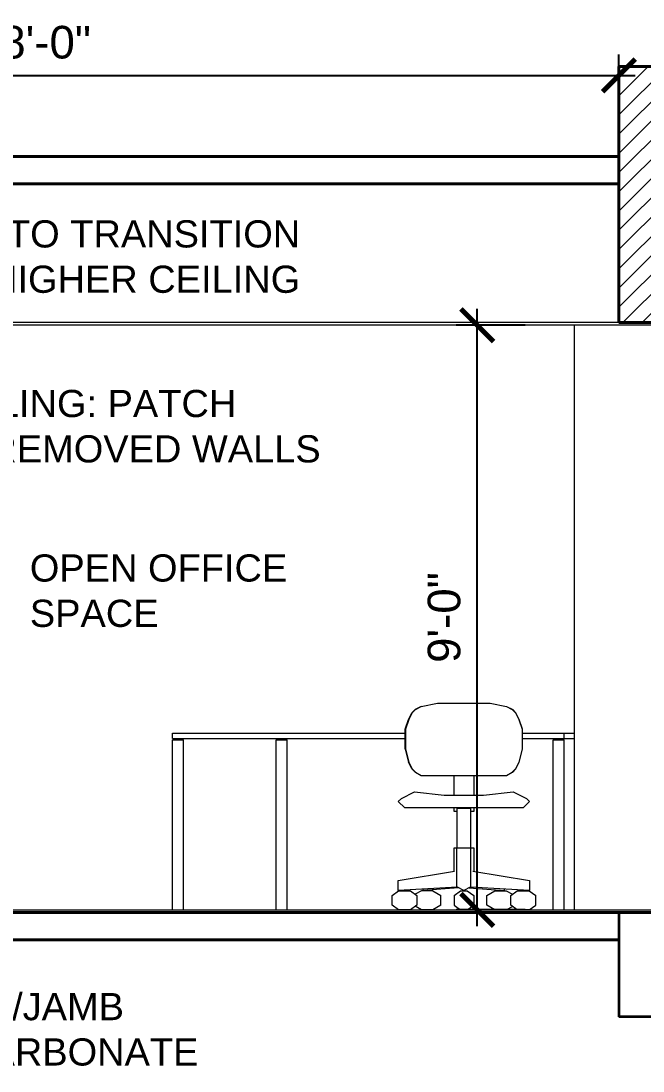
# Model space of a CAD drawing. Extents: x 65572 to 72871, y 30718 to 33858.
# Drawn here: x 66401.2 to 66515.6, y 33387 to 33580 of the extents above; entities that cross this region are included whole.
import ezdxf

# ---------------------------------------------------------------- set-up
doc = ezdxf.new("R2010")
doc.units = 0
doc.header["$LTSCALE"] = 0.5
doc.header["$MEASUREMENT"] = 0
doc.layers.get('0').update_dxf_attribs({"color": 20, "linetype": 'CONTINUOUS'})
doc.layers.get('DEFPOINTS').update_dxf_attribs({"linetype": 'CONTINUOUS', "lineweight": 5})
doc.layers.add('_KTI_CONTROL', color=7, linetype='CONTINUOUS')
for name, color, linetype, lineweight in [('Annotations', 40, 'CONTINUOUS', 5), ('Drywalls', 7, 'CONTINUOUS', 20), ('Framing', 142, 'CONTINUOUS', 13), ('Hatches', 8, 'CONTINUOUS', 5), ('Layout', 154, 'CONTINUOUS', 5), ('Structure', 7, 'CONTINUOUS', 40), ('Viewed', 150, 'CONTINUOUS', 9), ('Walls', 7, 'CONTINUOUS', 35)]:
    doc.layers.add(name, color=color, linetype=linetype, lineweight=lineweight)
doc.styles.get("Standard").update_dxf_attribs({"font": 'arial.ttf'})
doc.dimstyles.new('ARCH', dxfattribs={"dimscale": 96, "dimtxt": 0.0625, "dimasz": 0.0625, "dimexe": 0.04, "dimexo": 0.09375, "dimgap": 0.03125, "dimtad": 1, "dimdec": 0, "dimrnd": 0.0625, "dimzin": 3, "dimdsep": 46, "dimlunit": 4, "dimtxsty": 'Standard', "dimblk1": 'ARCHTICK', "dimblk2": 'ARCHTICK', "dimsah": 1, "dimcen": 0, "dimdle": 0.03125, "dimclrd": 256, "dimclre": 256, "dimclrt": 256, "dimazin": 0, "dimtfac": 1, "dimtdec": 0, "dimtmove": 2, "dimatfit": 3, "dimldrblk": 'OBLIQUE', "dimfxl": 0.3, "dimfxlon": 1, "dimfrac": 2, "dimarcsym": 0})

# ---------------------------------------------------------------- blocks, each defined once
blk = doc.blocks.new('12fstg01')
at = {"color": 0, "linetype": 'ByBlock'}
for p, q in [((-0.2014, 0.7609), (-0.1888, 0.7736)), ((-0.1871, 0.7736), (-0.1998, 0.7609)), ((-0.1651, 0.7862), (-0.1888, 0.7736)), ((-0.1888, 0.7736), (-0.1871, 0.7736)), ((-0.1871, 0.7736), (-0.1651, 0.7862)), ((-0.1651, 0.7862), (-0.1016, 0.799)), ((-0.1016, 0.799), (0.1016, 0.799)), ((0.1016, 0.799), (0.1651, 0.7862)), ((0.1651, 0.7862), (0.1871, 0.7736)), ((0.1651, 0.7862), (0.1886, 0.7736)), ((0.1871, 0.7736), (0.1886, 0.7736)), ((0.1871, 0.7736), (0.1998, 0.7609)), ((0.1886, 0.7736), (0.2014, 0.7609)), ((-0.2268, 0.6974), (-0.2141, 0.7355)), ((-0.2126, 0.7355), (-0.2252, 0.6974)), ((-0.2141, 0.7355), (-0.2014, 0.7609)), ((-0.1998, 0.7609), (-0.2126, 0.7355)), ((0.1998, 0.7609), (0.2124, 0.7355)), ((0.2141, 0.7355), (0.2014, 0.7609)), ((0.2124, 0.7355), (0.2252, 0.6974)), ((0.2268, 0.6974), (0.2141, 0.7355)), ((-0.2268, 0.6212), (-0.2268, 0.6974)), ((-0.2252, 0.6974), (-0.2252, 0.6212)), ((0.2252, 0.6974), (0.2252, 0.6212)), ((0.2268, 0.6212), (0.2268, 0.6974)), ((-0.2268, 0.6212), (-0.2141, 0.5703)), ((-0.2252, 0.6212), (-0.2126, 0.5703)), ((0.2252, 0.6212), (0.2124, 0.5703)), ((0.2141, 0.5703), (0.2268, 0.6212)), ((-0.2014, 0.545), (-0.2141, 0.5703)), ((-0.2126, 0.5703), (-0.1998, 0.545)), ((0.2124, 0.5703), (0.1998, 0.545)), ((0.2014, 0.545), (0.2141, 0.5703)), ((-0.2014, 0.545), (-0.1888, 0.5322)), ((-0.1998, 0.545), (-0.1871, 0.5322)), ((-0.1888, 0.5322), (-0.1871, 0.5322)), ((-0.1871, 0.5322), (-0.1651, 0.5196)), ((0.1651, 0.5196), (0.1871, 0.5322)), ((0.1998, 0.545), (0.1871, 0.5322)), ((0.1871, 0.5322), (0.1886, 0.5322)), ((0.1886, 0.5322), (0.2014, 0.545)), ((-0.1651, 0.5196), (0.1651, 0.5196)), ((-0.0381, 0.4434), (-0.0381, 0.5196)), ((0.0381, 0.5196), (0.0381, 0.4434)), ((-0.2414, 0.4307), (-0.1906, 0.456)), ((-0.1906, 0.456), (-0.0763, 0.4434)), ((0.0761, 0.4434), (0.1904, 0.456)), ((0.1904, 0.456), (0.2414, 0.4307)), ((-0.2541, 0.4181), (-0.2414, 0.4307)), ((-0.2286, 0.3947), (-0.2541, 0.4181)), ((-0.0763, 0.4434), (0.0761, 0.4434)), ((0.2539, 0.4181), (0.2286, 0.3947)), ((0.2414, 0.4307), (0.2539, 0.4181)), ((0.2286, 0.3947), (-0.2286, 0.3947)), ((-0.0381, 0.3798), (-0.0381, 0.3947)), ((-0.0255, 0.3798), (-0.0381, 0.3798)), ((-0.0255, 0.2402), (-0.0255, 0.3926)), ((-0.0255, 0.3926), (0.0253, 0.3926)), ((0.0253, 0.3926), (0.0253, 0.2402)), ((0.0381, 0.3798), (0.0253, 0.3798)), ((0.0381, 0.3947), (0.0381, 0.3798)), ((-0.0381, 0.2402), (0.0381, 0.2402)), ((-0.0381, 0.149), (-0.0381, 0.2402)), ((-0.027, 0.0888), (-0.027, 0.2402)), ((0.027, 0.0888), (0.027, 0.2402)), ((0.0381, 0.2402), (0.0381, 0.1489)), ((-0.2537, 0.1132), (-0.0368, 0.1492)), ((0.0352, 0.1494), (0.2537, 0.1132)), ((-0.2537, 0.0751), (-0.2537, 0.1132)), ((-0.0246, 0.0873), (-0.2537, 0.0751)), ((-0.0213, 0.0856), (-0.1568, 0.0751)), ((0, 0.0751), (-0.0246, 0.0873)), ((0.0244, 0.0873), (0, 0.0751)), ((0.021, 0.0856), (0.1568, 0.0751)), ((0.2537, 0.0751), (0.0244, 0.0873)), ((0.2537, 0.1132), (0.2537, 0.0751)), ((-0.2775, 0.056), (-0.2526, 0.074)), ((-0.2775, 0.0179), (-0.2775, 0.056)), ((-0.2526, 0.074), (-0.2065, 0.074)), ((-0.2065, 0.074), (-0.1816, 0.056)), ((-0.164, 0.074), (-0.1877, 0.0603)), ((-0.1816, 0.056), (-0.1816, 0.0179)), ((-0.1197, 0.074), (-0.164, 0.074)), ((-0.1568, 0.0751), (-0.1568, 0.0802)), ((-0.1197, 0.074), (-0.0886, 0.056)), ((-0.0886, 0.0179), (-0.0886, 0.056)), ((-0.0381, 0.056), (-0.0127, 0.074)), ((-0.0381, 0.056), (-0.0381, 0.0179)), ((-0.0127, 0.074), (0.0127, 0.074)), ((0.0127, 0.074), (0.0381, 0.056)), ((0.0381, 0.056), (0.0381, 0.0179)), ((0.0886, 0.056), (0.1197, 0.074)), ((0.0886, 0.0179), (0.0886, 0.056)), ((0.1197, 0.074), (0.164, 0.074)), ((0.1568, 0.0751), (0.1568, 0.0802)), ((0.164, 0.074), (0.1874, 0.0603)), ((0.1814, 0.056), (0.2063, 0.074)), ((0.1814, 0.0179), (0.1814, 0.056)), ((0.2063, 0.074), (0.2526, 0.074)), ((0.2526, 0.074), (0.2775, 0.056)), ((0.2775, 0.0179), (0.2775, 0.056)), ((-0.2526, 0), (-0.2775, 0.0179)), ((-0.2065, 0), (-0.2526, 0)), ((-0.1816, 0.0179), (-0.2065, 0)), ((-0.164, 0), (-0.1877, 0.0136)), ((-0.1197, 0), (-0.164, 0)), ((-0.0886, 0.0179), (-0.1197, 0)), ((-0.0381, 0.0179), (-0.0127, 0)), ((-0.0127, 0), (0.0127, 0)), ((0.0127, 0), (0.0381, 0.0179)), ((0.1197, 0), (0.0886, 0.0179)), ((0.1197, 0), (0.164, 0)), ((0.164, 0), (0.1874, 0.0135)), ((0.2063, 0), (0.1814, 0.0179)), ((0.2526, 0), (0.2063, 0)), ((0.2526, 0), (0.2775, 0.0179))]:
    blk.add_line(p, q, dxfattribs=at)
at = {"layer": '_KTI_CONTROL'}
blk.add_polyline3d([(0, 0, 0), (0, 0, 0)], dxfattribs=at)
blk.add_polyline3d([(0, 0, 0), (0, 0, 0)], dxfattribs=at)
blk = doc.blocks.new('_ArchTick')
at = {"const_width": 0.15}
blk.add_lwpolyline([(-0.5, -0.5), (0.5, 0.5)], dxfattribs=at)
blk = doc.blocks.new('*D83')
at = {"layer": 'Annotations', "linetype": 'ByBlock', "lineweight": -2}
for p, q in [((66295.62, 33559.06), (66295.62, 33573.83)), ((66511.12, 33564.06), (66511.12, 33573.83)), ((66292.62, 33569.99), (66514.12, 33569.99))]:
    blk.add_line(p, q, dxfattribs=at)
at = {"layer": 'DEFPOINTS', "color": 0}
for p in [(66511.12, 33569.99), (66511.12, 33555.06), (66295.62, 33550.06)]:
    blk.add_point(p, dxfattribs=at)
at = {"layer": 'Annotations', "lineweight": -2, "xscale": 6, "yscale": 6, "zscale": 6, "rotation": 180}
blk.add_blockref('_ArchTick', (66295.62, 33569.99), dxfattribs=at)
at = {"layer": 'Annotations', "lineweight": -2, "xscale": 6, "yscale": 6, "zscale": 6}
blk.add_blockref('_ArchTick', (66511.12, 33569.99), dxfattribs=at)
at = {"layer": 'Annotations', "insert": (66403.37, 33576.05), "char_height": 6, "attachment_point": 5}
blk.add_mtext('18\'-0"', dxfattribs=at)
blk = doc.blocks.new('_Oblique')
at = {"lineweight": -2}
blk.add_line((-0.5, -0.5), (0.5, 0.5), dxfattribs=at)
blk = doc.blocks.new('*D89')
at = {"layer": 'Annotations', "linetype": 'ByBlock', "lineweight": -2}
for p, q in [((66485.06, 33413.57), (66485.06, 33527.06)), ((66493.87, 33524.06), (66481.22, 33524.06)), ((66493.87, 33416.57), (66481.22, 33416.57))]:
    blk.add_line(p, q, dxfattribs=at)
at = {"layer": 'DEFPOINTS', "color": 0}
for p in [(66485.06, 33524.06), (66502.87, 33524.06), (66502.87, 33416.57)]:
    blk.add_point(p, dxfattribs=at)
at = {"layer": 'Annotations', "lineweight": -2, "xscale": 6, "yscale": 6, "zscale": 6}
for p, rotation in [((66485.06, 33524.06), 90), ((66485.06, 33416.57), 270)]:
    blk.add_blockref('_ArchTick', p, dxfattribs=dict(at, rotation=rotation))
at = {"layer": 'Annotations', "insert": (66479, 33470.32), "char_height": 6, "attachment_point": 5, "rotation": 90}
blk.add_mtext('9\'-0"', dxfattribs=at)

msp = doc.modelspace()

# ---------------------------------------------------------------- hatches: boundary and pattern name
at = {"layer": 'Hatches', "linetype": 'ByBlock'}
h = msp.add_hatch(dxfattribs=at)
h.set_pattern_fill('ANSI31', color=256, scale=20, style=0)
h.set_pattern_definition([(45, (0, 791.1928), (-1.76776695, 1.76776695), [])])
h.paths.add_polyline_path([(66523.123987, 33571.633522), (66511.123928, 33571.633522), (66511.123928, 33524.562869), (66523.123987, 33524.562869)])

# ---------------------------------------------------------------- linework, layer by layer
at = {"layer": 'Drywalls'}
for p, q in [((66520.623975, 33524.562869), (66295.622871, 33524.562869)), ((66520.623975, 33524.062867), (66295.622871, 33524.062867))]:
    msp.add_line(p, q, dxfattribs=at)
at = {"layer": 'Framing'}
msp.add_line((65916.121008, 33416.58061), (66520.623975, 33416.58061), dxfattribs=at)
at = {"layer": 'Layout', "linetype": 'ByBlock'}
for p, q in [((66429.055366, 33449.062499), (66471.901271, 33449.062499)), ((66429.055366, 33448.062494), (66429.055366, 33449.062499)), ((66429.055366, 33449.062499), (66471.901271, 33449.062499)), ((66448.107809, 33449.062499), (66471.901271, 33449.062499)), ((66448.107809, 33449.062499), (66471.901271, 33449.062499)), ((66493.330614, 33449.062499), (66502.873888, 33449.062499)), ((66493.330614, 33449.062499), (66502.873888, 33449.062499)), ((66493.330614, 33449.062499), (66501.055719, 33449.062499)), ((66493.330614, 33449.062499), (66501.055719, 33449.062499)), ((66501.055719, 33448.062494), (66501.055719, 33449.062499)), ((66501.055719, 33448.062494), (66501.055719, 33449.062499)), ((66429.055366, 33448.062494), (66471.901271, 33448.062494)), ((66429.055366, 33447.862493), (66431.055376, 33447.862493)), ((66429.055366, 33447.862493), (66431.055376, 33447.862493)), ((66429.055366, 33416.58061), (66429.055366, 33447.862493)), ((66431.055376, 33416.58061), (66431.055376, 33447.862493)), ((66431.055376, 33416.58061), (66431.055376, 33447.862493)), ((66448.107809, 33447.862493), (66450.107819, 33447.862493)), ((66448.107809, 33416.58061), (66448.107809, 33447.862493)), ((66448.107809, 33447.862493), (66450.107819, 33447.862493)), ((66450.107819, 33416.58061), (66450.107819, 33447.862493)), ((66450.107819, 33416.58061), (66450.107819, 33447.862493)), ((66493.330614, 33448.062494), (66501.055719, 33448.062494)), ((66499.055709, 33447.862493), (66501.055719, 33447.862493)), ((66499.055709, 33447.862493), (66501.055719, 33447.862493)), ((66499.055709, 33416.58061), (66499.055709, 33447.862493)), ((66501.055719, 33448.062494), (66502.873888, 33448.062494)), ((66501.055719, 33416.58061), (66501.055719, 33447.862493)), ((66501.055719, 33416.58061), (66501.055719, 33447.862493)), ((66431.055376, 33416.58061), (66431.055376, 33445.862483)), ((66431.055376, 33416.58061), (66431.055376, 33445.862483)), ((66450.107819, 33416.58061), (66450.107819, 33445.862483)), ((66450.107819, 33416.58061), (66450.107819, 33445.862483)), ((66501.055719, 33416.58061), (66501.055719, 33445.862483)), ((66501.055719, 33416.58061), (66501.055719, 33445.862483))]:
    msp.add_line(p, q, dxfattribs=at)
at = {"layer": 'Structure'}
for p, q in [((66523.123987, 33571.633522), (66511.123928, 33571.633522)), ((66511.123928, 33571.633522), (66511.123928, 33524.562869)), ((66295.622871, 33555.062994), (66511.123928, 33555.062994)), ((66295.622871, 33550.062994), (66511.123928, 33550.062994)), ((66502.873888, 33550.062994), (66511.123928, 33550.062994)), ((66511.123928, 33547.133402), (66511.123928, 33524.562869)), ((66523.123987, 33524.562869), (66511.123928, 33524.562869)), ((65890.468358, 33416.080608), (66523.123987, 33416.080608)), ((65891.293962, 33411.080608), (66511.123928, 33411.080608))]:
    msp.add_line(p, q, dxfattribs=at)
at = {"layer": 'Viewed', "linetype": 'ByBlock'}
msp.add_line((66502.873888, 33524.062867), (66502.873888, 33416.571475), dxfattribs=at)
at = {"layer": 'Walls'}
for p in [(66511.123928, 33416.080608), (66523.123987, 33396.888792)]:
    msp.add_line(p, (66511.123928, 33396.888792), dxfattribs=at)

# ---------------------------------------------------------------- block references
at = {"layer": 'Layout', "linetype": 'ByBlock', "xscale": 47.58705652932135, "yscale": 47.58705652932135, "zscale": 47.58705652932135}
msp.add_blockref('12fstg01', (66482.615943, 33416.58061), dxfattribs=at)

# ---------------------------------------------------------------- texts
at = {"layer": 'Annotations', "char_height": 5}
for s, insert, width, attachment_point in [('ADD A BULKHEAD TO TRANSITION \\PTO THE HIGHER CEILING ', (66452.520964, 33529.94394), 160.74664968, 9), ('{EXISTING CEILING: PATCH \\PIT BETWEEN REMOVED WALLS }', (66350.731366, 33512.167321), 164.40490671, 1), ('{OPEN OFFICE\\PSPACE}', (66402.793622, 33481.928662), 60.99887021, 1), ('{UNISTRUT BASE/HEAD/JAMB SUPPORTS @ POLYCARBONATE}', (66322.315632, 33401.292815), 115.39530321, 1)]:
    msp.add_mtext(s, dxfattribs=dict(at, insert=insert, width=width, attachment_point=attachment_point))

# ---------------------------------------------------------------- dimensions: what is measured, and where the dimension line sits
at = {"layer": 'Annotations', "linetype": 'ByBlock'}
dim = msp.add_linear_dim(base=(66511.123928, 33569.986033), p1=(66295.622871, 33550.062994), p2=(66511.123928, 33555.062994), dimstyle='ARCH', dxfattribs=at)
dim.commit()
dim.dimension.update_dxf_attribs({"geometry": '*D83', "text_midpoint": (66403.373399, 33576.049033)})
dim = msp.add_linear_dim(base=(66485.059248, 33524.062867), p1=(66502.873888, 33416.571475), p2=(66502.873888, 33524.062867), angle=90, dimstyle='ARCH', dxfattribs=at)
dim.commit()
dim.dimension.update_dxf_attribs({"geometry": '*D89', "text_midpoint": (66478.996248, 33470.317171)})

doc.saveas('drawing.dxf')
